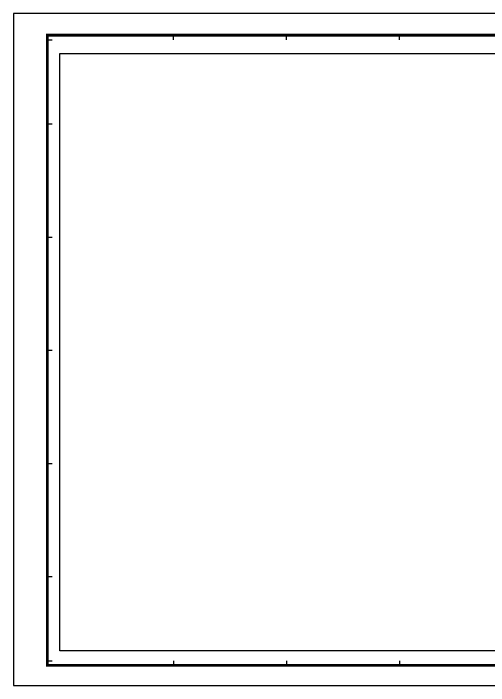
# Model space of a CAD drawing. Extents: x 0 to 420, y 0 to 297.
# Drawn here: x 0 to 210, y 0 to 297 of the extents above; entities that cross this region are included whole.
import ezdxf

# ---------------------------------------------------------------- set-up
doc = ezdxf.new("R2010")
doc.units = 0

msp = doc.modelspace()

# ---------------------------------------------------------------- linework, layer by layer
for p, q in [((14.99999999941252, 285.3042071927868), (17.06813587452453, 285.3042071927868)), ((70.7079790710383, 285.3042071927868), (70.7079790710383, 286.791453303234)), ((120.7079790706153, 285.3042071927868), (120.7079790706153, 286.791453303234)), ((170.7079790708503, 285.3042071927868), (170.7079790708503, 286.791453303234)), ((15.60000000009964, 248.1468489778154), (17.06211040964021, 248.1468489778154)), ((15.60000000009964, 198.1468489662306), (17.06211040964021, 198.1468489662306)), ((15.60000000009964, 148.1468489548103), (17.06211040964021, 148.1468489548103)), ((15.60000000009964, 98.14684894322545), (17.06211040964021, 98.14684894322545)), ((15.60000000009964, 48.14684893164076), (17.06211040964021, 48.14684893164076)), ((14.99999999941252, 10.98949071650457), (17.05855709219204, 10.98949071650457)), ((70.7079790710383, 10.98949071650457), (70.7079790710383, 9.50224460655096)), ((120.7079790706153, 10.98949071650457), (120.7079790706153, 9.50224460655096)), ((170.7079790708503, 10.98949071650457), (170.7079790708503, 9.50224460655096))]:
    msp.add_line(p, q)
for points in [[(420, 296.9999999999999), (0, 296.9999999999999), (0, 0), (420, 0)], [(20.4841518864456, 279.2759113451259), (318.7079790702394, 279.2759113451259), (318.7079790702394, 15.36237604207772), (20.4841518864456, 15.36237604207772)]]:
    msp.add_lwpolyline(points, close=True)
at = {"const_width": 1.248513674195428}
msp.add_lwpolyline([(409.999999999295, 287.3914533034276), (14.99999999941252, 287.3914533034276), (14.99999999941252, 8.902244606192824), (409.999999999295, 8.902244606192824)], close=True, dxfattribs=at)

doc.saveas('drawing.dxf')
